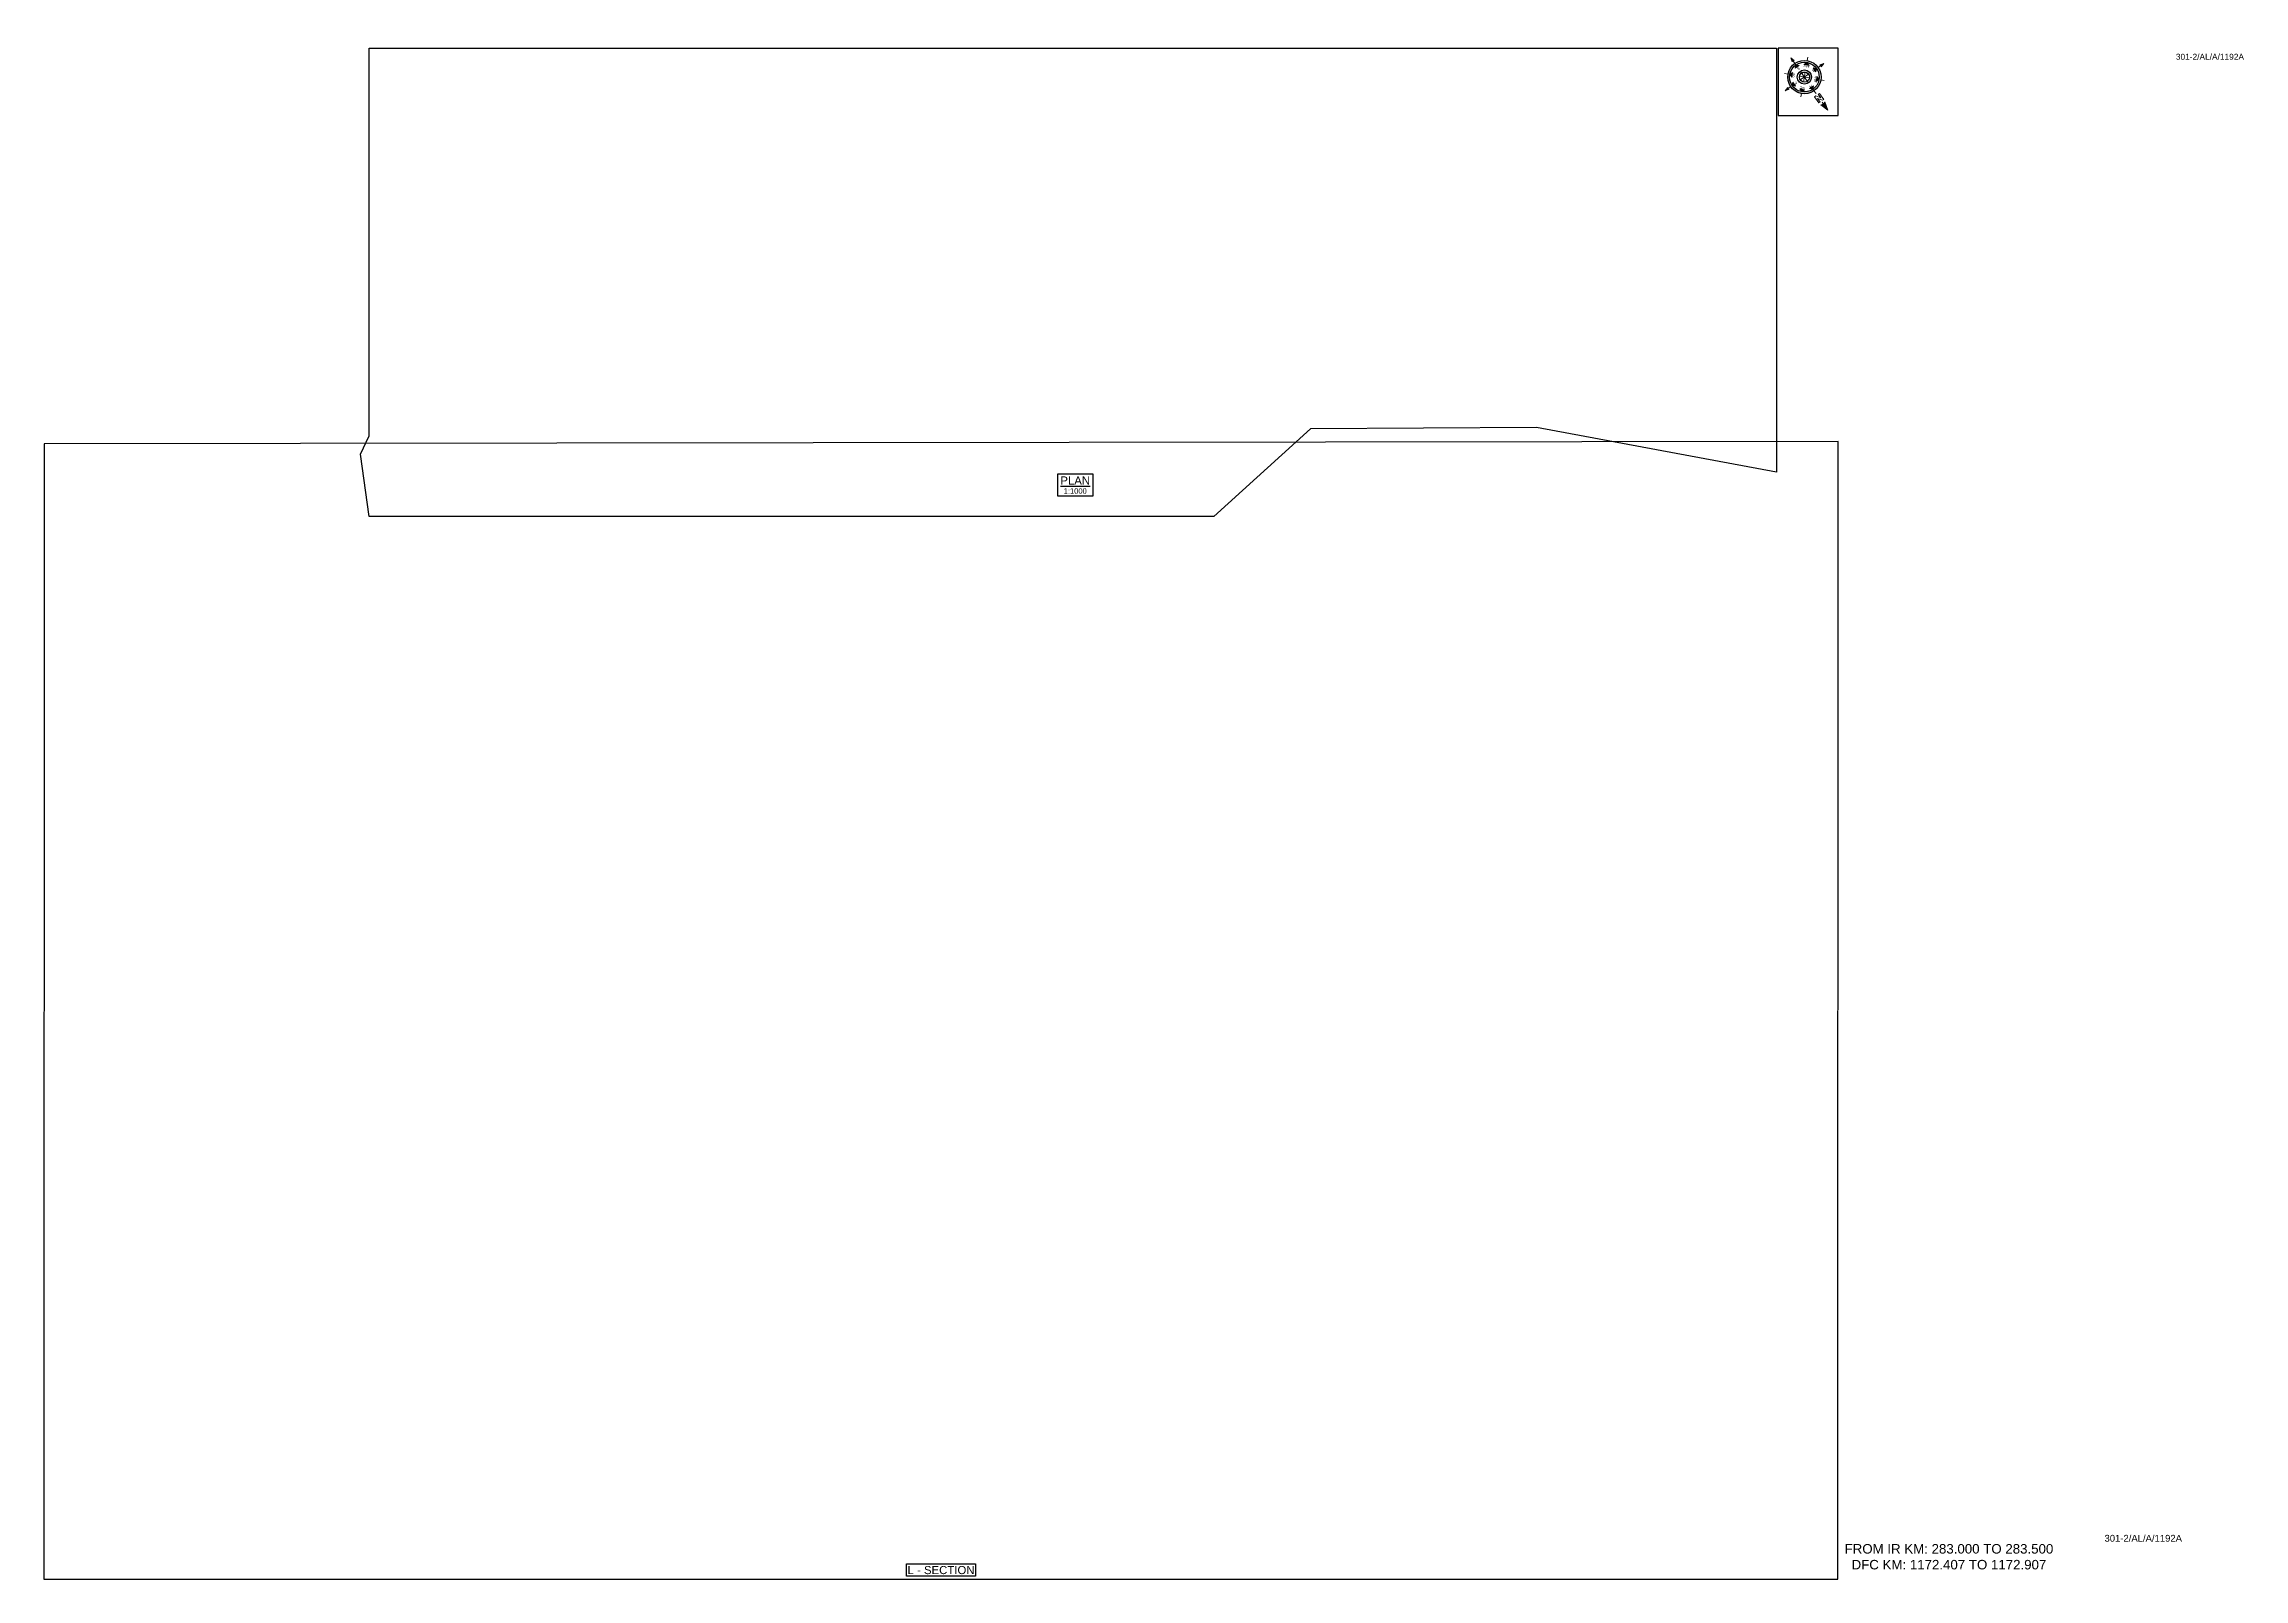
# Paper-space layout '1192A' of a CAD drawing. Header units: metres, sheet in millimetres. Extents: x 15 to 826, y 15 to 581.
import ezdxf
from ezdxf.enums import TextEntityAlignment as Align

# ---------------------------------------------------------------- set-up
doc = ezdxf.new("R2010")
doc.units = ezdxf.units.M
doc.header["$MEASUREMENT"] = 0
doc.layers.get('Defpoints').update_dxf_attribs({"color": 5})
doc.layers.add('title', color=7, linetype='Continuous')
doc.styles.get("Standard").update_dxf_attribs({"font": 'arial.ttf'})
doc.styles.add('Style-Arial', font='arial.ttf')

# ---------------------------------------------------------------- blocks, each defined once
blk = doc.blocks.new('N')
for points in [[(0, 8.41), (-0.49, 6.68), (0, 6.93)], [(0.49, 6.68), (0, 6.93), (0, 8.41)], [(-4.93, 0), (-4.07, 0.25), (-4.19, 0)], [(-4.07, -0.25), (-4.19, 0), (-4.93, 0)], [(-3.08, 0), (-2.59, 0.49), (-2.59, -0.49)], [(-2.18, 2.18), (-1.48, 2.18), (-2.18, 1.48)], [(0, 3.08), (0.49, 2.59), (-0.49, 2.59)], [(2.18, 2.18), (2.18, 1.48), (1.48, 2.18)], [(3.08, 0), (2.59, -0.49), (2.59, 0.49)], [(4.07, 0.25), (4.19, 0), (4.93, 0)], [(4.93, 0), (4.07, -0.25), (4.19, 0)], [(-2.18, -2.18), (-2.18, -1.48), (-1.48, -2.18)], [(0, -3.08), (-0.49, -2.59), (0.49, -2.59)], [(0, -4.93), (-0.25, -4.07), (0, -4.19)], [(0.25, -4.07), (0, -4.19), (0, -4.93)], [(2.18, -2.18), (1.48, -2.18), (2.18, -1.48)]]:
    blk.add_hatch(color=7).paths.add_polyline_path(points, flags=0)
h = blk.add_hatch(color=7)
h.paths.add_polyline_path([(0, -3.08), (0, -3.46, 1), (0, 3.46), (0, 3.08, -1)])
h.paths.add_polyline_path([(0, 1.05), (0, 1.48, 1), (0, -1.48), (0, -1.05, -1)])
at = {"color": 7, "linetype": 'ByBlock', "lineweight": 13}
for p, q in [((-0.61, 4.57), (-0.61, 6.12)), ((-0.61, 6.12), (-0.3, 6.12)), ((-0.3, 6.12), (0.32, 5.19)), ((0.32, 4.57), (-0.3, 5.5)), ((-0.3, 5.5), (-0.3, 4.57)), ((0.32, 5.19), (0.32, 6.12)), ((0.32, 6.12), (0.64, 6.12)), ((0.64, 6.12), (0.64, 4.57))]:
    blk.add_line(p, q, dxfattribs=at)
at = {"color": 7, "lineweight": 13}
for p, q in [((0, 6.41), (0, 7.28)), ((-3.46, 0), (-4.19, 0)), ((-2.45, 2.45), (-2.97, 2.97)), ((1.05, 0), (-1.05, 0)), ((-1.05, 0), (1.05, 0)), ((-0.74, 0.74), (0.74, -0.74)), ((0.74, 0.74), (-0.74, -0.74)), ((0.74, -0.74), (-0.74, 0.74)), ((-0.74, -0.74), (0.74, 0.74)), ((0, 3.46), (0, 4.19)), ((0, 3.46), (0, 3.08)), ((0, 1.05), (0, 1.48)), ((0, 1.05), (0, -1.05)), ((0, -1.05), (0, 1.05)), ((2.45, 2.45), (2.97, 2.97)), ((3.46, 0), (4.19, 0)), ((-2.45, -2.45), (-2.97, -2.97)), ((0, -1.05), (0, -1.48)), ((0, -3.46), (0, -3.08)), ((0, -3.46), (0, -4.19)), ((2.45, -2.45), (2.97, -2.97))]:
    blk.add_line(p, q, dxfattribs=at)
for points in [[(0, 8.41), (-0.49, 6.68), (0, 6.93), (0, 6.93)], [(0.49, 6.68), (0, 6.93), (0, 8.41), (0, 8.41)], [(-4.93, 0), (-4.07, 0.25), (-4.19, 0), (-4.19, 0)], [(-4.07, -0.25), (-4.19, 0), (-4.93, 0), (-4.93, 0)], [(-3.08, 0), (-2.59, 0.49), (-2.59, -0.49), (-2.59, -0.49)], [(-2.18, 2.18), (-1.48, 2.18), (-2.18, 1.48), (-2.18, 1.48)], [(0, 3.08), (0.49, 2.59), (-0.49, 2.59), (-0.49, 2.59)], [(2.18, 2.18), (2.18, 1.48), (1.48, 2.18), (1.48, 2.18)], [(3.08, 0), (2.59, -0.49), (2.59, 0.49), (2.59, 0.49)], [(4.07, 0.25), (4.19, 0), (4.93, 0), (4.93, 0)], [(4.93, 0), (4.07, -0.25), (4.19, 0), (4.19, 0)], [(-2.18, -2.18), (-2.18, -1.48), (-1.48, -2.18), (-1.48, -2.18)], [(0, -3.08), (-0.49, -2.59), (0.49, -2.59), (0.49, -2.59)], [(0, -4.93), (-0.25, -4.07), (0, -4.19), (0, -4.19)], [(0.25, -4.07), (0, -4.19), (0, -4.93), (0, -4.93)], [(2.18, -2.18), (1.48, -2.18), (2.18, -1.48), (2.18, -1.48)]]:
    blk.add_lwpolyline(points, close=True, dxfattribs=at)
at = {"color": 7, "linetype": 'ByBlock', "lineweight": 13}
for points in [[(-0.3, 4.57), (-0.61, 4.57)], [(0.32, 4.57), (0.64, 4.57)]]:
    blk.add_lwpolyline(points, dxfattribs=at)
at = {"color": 7}
for radius in [3.46, 3.08, 1.48, 1.05]:
    blk.add_circle((0, 0), radius, dxfattribs=at)
for s, rotation, p in [('W', 90, (-2.1, 0)), ('NW', 45, (-1.48, 1.48)), ('NE', 315, (1.48, 1.48)), ('E', 270, (1.97, 0)), ('SW', 135, (-1.48, -1.48)), ('SE', 225, (1.48, -1.48))]:
    blk.add_text(s, height=0.6, rotation=rotation, dxfattribs=at).set_placement(p, align=Align.CENTER)
for s, p in [('N', (0, 2.1)), ('S', (0, -2.47))]:
    blk.add_text(s, height=0.6, dxfattribs=at).set_placement(p, align=Align.CENTER)

psp = doc.layouts.new('1192A')

# ---------------------------------------------------------------- linework, layer by layer
psp.add_lwpolyline([(332.72, 16), (332.72, 20.6), (358.25, 20.6), (358.25, 16)], close=True)
at = {"layer": 'Defpoints'}
psp.add_lwpolyline([(14.99, 15), (675.99, 15), (676, 434.14), (15, 433.26)], close=True, dxfattribs=at)
at = {"layer": 'title', "color": 7, "linetype": 'Continuous', "lineweight": -3}
psp.add_lwpolyline([(388.55, 422.17), (401.43, 422.17), (401.43, 414.02), (388.55, 414.02)], close=True, dxfattribs=at)

# ---------------------------------------------------------------- texts
at = {"style": 'Style-Arial'}
for height, p in [(2.2, (800.47, 574.76)), (2.5, (774.19, 28.76))]:
    psp.add_text('301-2/AL/A/1192A', height=height, dxfattribs=at).set_placement(p)
at = {"insert": (674.74, 27.87), "char_height": 3.5, "attachment_point": 1, "style": 'Style-Arial'}
psp.add_mtext_dynamic_manual_height_columns('\\pxqc;FROM IR KM: 283.000 TO 283.500\\P{\\C1;DFC KM: 1172.407 TO 1172.907 }', width=84.2726, gutter_width=17.5, heights=[0], dxfattribs=at)
at = {"layer": 'title', "color": 7, "linetype": 'Continuous', "lineweight": -3, "style": 'Style-Arial'}
for s, height, p in [('%%UPLAN', 3, (394.94, 419.73)), ('1:1000', 2, (394.94, 415.87))]:
    psp.add_text(s, height=height, dxfattribs=at).set_placement(p, align=Align.MIDDLE)
at = {"layer": 'title', "style": 'Style-Arial'}
psp.add_text('L - SECTION', height=3, rotation=0.00006, dxfattribs=at).set_placement((345.5, 18.3), align=Align.MIDDLE_CENTER)

# ---------------------------------------------------------------- viewports
at = {"layer": 'Defpoints'}
vp = psp.add_viewport(center=(345.49, 224.57), size=(661.01, 419.1361), view_center_point=(10204.99, -12030.04), view_height=419.1361, dxfattribs=at)
vp.dxf.flags = 0x10000  # cut along an outline
vp.dxf.clipping_boundary_handle = psp.add_lwpolyline([(14.99, 15), (675.99, 15), (676, 434.14), (15, 433.26)], format="xyb", close=True, dxfattribs={"invisible": 1}).dxf.handle

# ---------------------------------------------------------------- wipeouts: each hides what was drawn before it
psp.add_wipeout([(653.96, 579), (676, 579), (676, 554.19), (653.96, 554.19)])

# ---------------------------------------------------------------- next in the draw order: linework, layer by layer
psp.add_lwpolyline([(676, 579), (653.96, 579), (653.96, 554.19), (676, 554.19)], close=True)
psp.add_lwpolyline([(134.77, 579), (653.3, 579), (653.3, 422.85), (564.86, 439.26), (481.64, 438.73), (445.97, 406.52), (134.77, 406.47), (131.65, 429.49), (134.77, 436.21)], close=True, dxfattribs=at)

# ---------------------------------------------------------------- next in the draw order: block references
at = {"xscale": 1.771541522973351, "yscale": 1.771541522973351, "zscale": 1.771541522973351, "rotation": 215.1222936235771}
psp.add_blockref('N', (663.62, 568.39), dxfattribs=at)

# ---------------------------------------------------------------- next in the draw order: viewports
at = {"layer": 'Defpoints', "view_twist_angle": 215.12229362}
vp = psp.add_viewport(center=(392.48, 492.74), size=(521.65, 172.5263), view_center_point=(1400321.48, -3135049.14), view_height=172.5264, status=3, dxfattribs=at)
vp.dxf.flags = 0x10000  # cut along an outline
vp.dxf.clipping_boundary_handle = psp.add_lwpolyline([(134.77, 579), (653.3, 579), (653.3, 422.85), (564.86, 439.26), (481.64, 438.73), (445.97, 406.52), (134.77, 406.47), (131.65, 429.49), (134.77, 436.21)], format="xyb", close=True, dxfattribs={"invisible": 1}).dxf.handle

doc.saveas('drawing.dxf')
